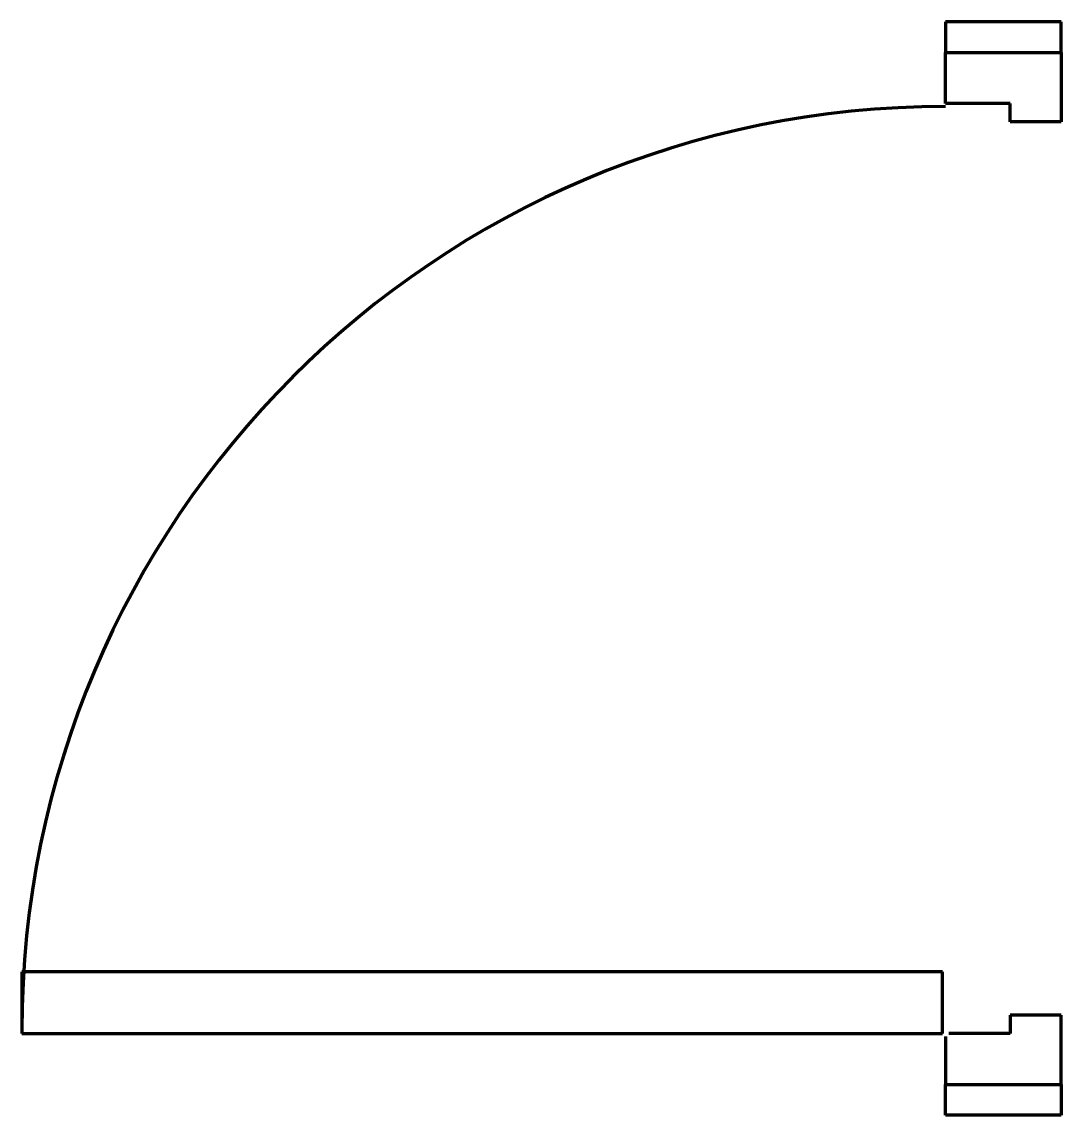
# Model space of a CAD drawing. Header units: centimetres. Extents: x -226 to -158.5, y -48 to 23.
import ezdxf

# ---------------------------------------------------------------- set-up
doc = ezdxf.new("R2010")
doc.units = ezdxf.units.CM
doc.layers.get('0').update_dxf_attribs({"linetype": 'CONTINUOUS', "lineweight": 0})

msp = doc.modelspace()

# ---------------------------------------------------------------- linework, layer by layer
at = {"color": 7, "linetype": 'CONTINUOUS', "lineweight": 70}
for p, q in [((-158.549, 22.993), (-166.049, 22.993)), ((-166.049, 22.993), (-166.049, 20.993)), ((-158.549, 20.993), (-158.549, 22.993)), ((-166.049, 20.993), (-158.549, 20.993)), ((-166.049, 17.693), (-166.049, 20.993)), ((-166.049, 20.993), (-158.549, 20.993)), ((-158.549, 20.993), (-158.549, 16.493)), ((-161.849, 17.693), (-166.049, 17.693)), ((-161.849, 16.493), (-161.849, 17.693)), ((-158.549, 16.493), (-161.849, 16.493)), ((-166.249, -38.707), (-226.049, -38.707)), ((-226.049, -38.707), (-226.049, -42.707)), ((-166.249, -42.707), (-166.249, -38.707)), ((-158.549, -41.507), (-161.849, -41.507)), ((-161.849, -41.507), (-161.849, -42.707)), ((-158.549, -46.007), (-158.549, -41.507)), ((-226.049, -42.707), (-166.249, -42.707)), ((-166.049, -42.907), (-166.049, -46.007)), ((-161.849, -42.707), (-165.849, -42.707)), ((-166.049, -46.007), (-158.549, -46.007)), ((-166.049, -48.007), (-166.049, -46.007)), ((-166.049, -46.007), (-158.549, -46.007)), ((-158.549, -46.007), (-158.549, -48.007)), ((-158.549, -48.007), (-166.049, -48.007))]:
    msp.add_line(p, q, dxfattribs=at)
msp.add_arc((-166.049, -42.507), 60, 90, 180, dxfattribs=at)

doc.saveas('drawing.dxf')
